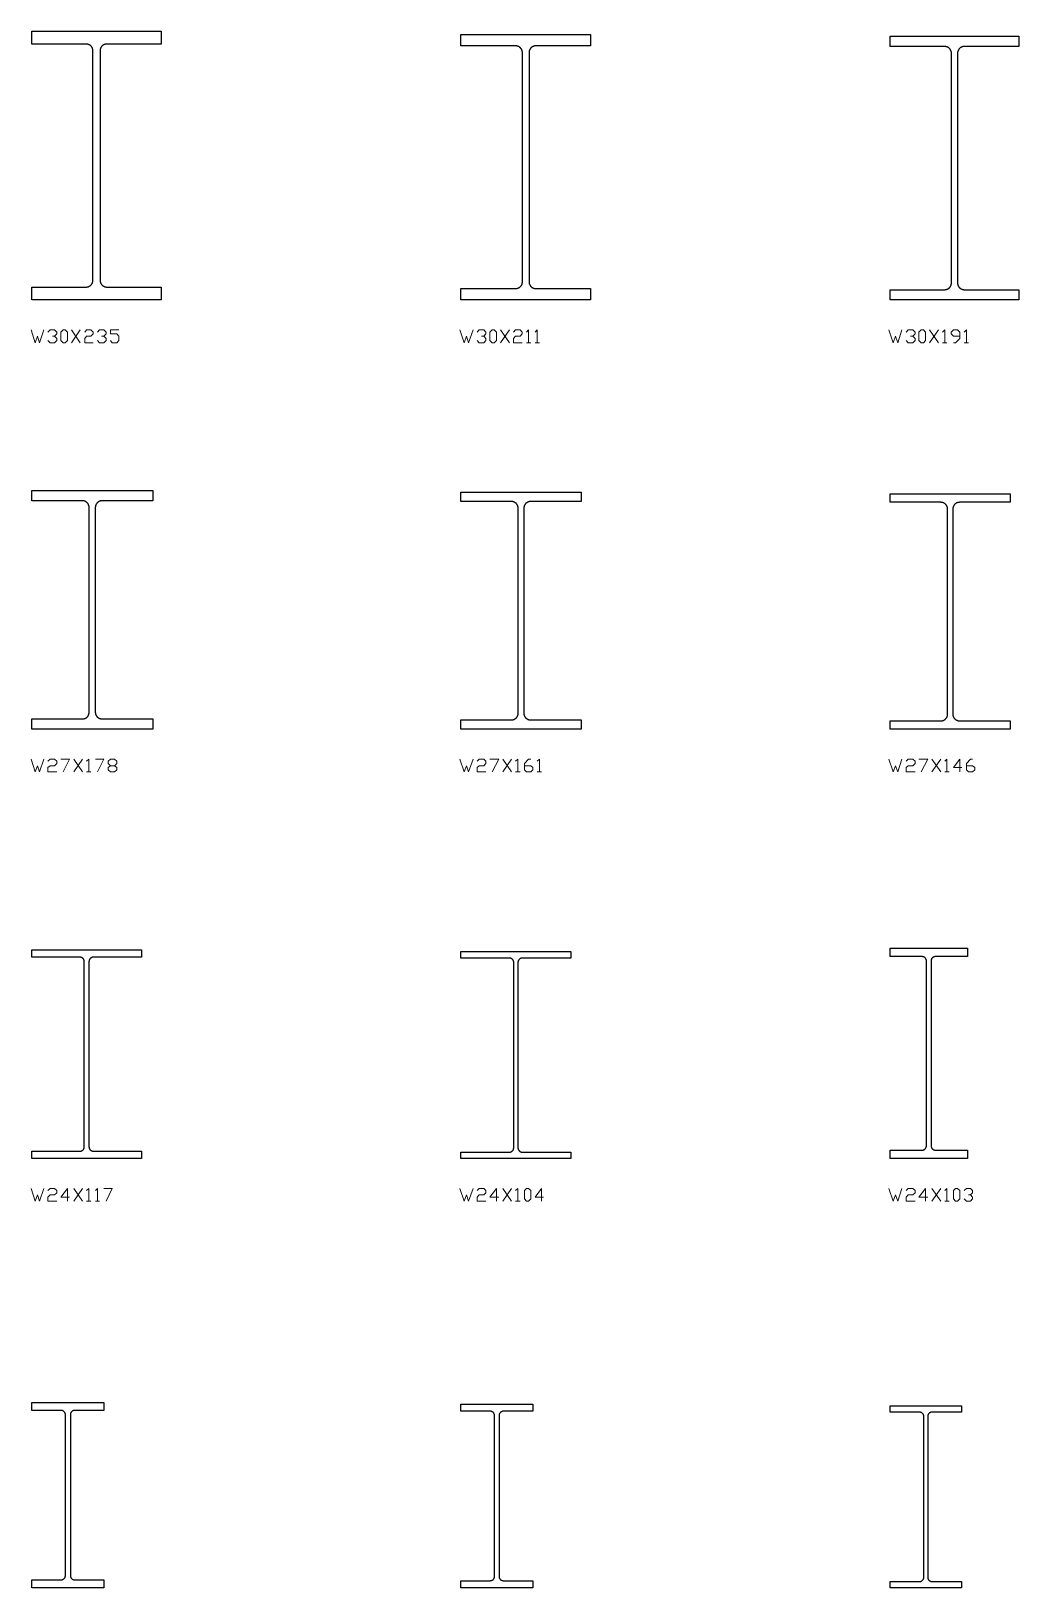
# Model space of a CAD drawing. Header units: inches. Extents: x 0 to 967, y -705 to 45.
# Drawn here: x 849.9 to 965, y -300 to -118.7 of the extents above; entities that cross this region are included whole.
import ezdxf

# ---------------------------------------------------------------- set-up
doc = ezdxf.new("R2010")
doc.units = ezdxf.units.IN
doc.header["$MEASUREMENT"] = 0
doc.layers.add('AISC_STEEL', color=7, linetype='Continuous')

msp = doc.modelspace()

# ---------------------------------------------------------------- linework, layer by layer
at = {"color": 3, "lineweight": 0}
for p, q in [((854.63, -154.99), (855.66, -153.5)), ((854.63, -153.5), (855.66, -154.99)), ((904.62, -154.99), (905.65, -153.5)), ((904.62, -153.5), (905.65, -154.99)), ((954.6, -154.99), (955.64, -153.5)), ((954.6, -153.5), (955.64, -154.99)), ((907.66, -154.99), (908.13, -154.99)), ((908.65, -154.99), (909.16, -154.99)), ((956.1, -154.99), (956.62, -154.99)), ((958.63, -154.99), (959.15, -154.99)), ((854.89, -204.98), (855.92, -203.48)), ((854.89, -203.48), (855.92, -204.98)), ((859.18, -204.26), (859.64, -204.26)), ((904.88, -204.98), (905.91, -203.48)), ((904.88, -203.48), (905.91, -204.98)), ((954.86, -204.98), (955.89, -203.48)), ((954.86, -203.48), (955.89, -204.98)), ((856.39, -204.98), (856.9, -204.98)), ((906.37, -204.98), (906.89, -204.98)), ((908.9, -204.98), (909.37, -204.98)), ((956.36, -204.98), (956.88, -204.98)), ((854.89, -254.97), (855.92, -253.47)), ((854.89, -253.47), (855.92, -254.97)), ((904.88, -254.97), (905.91, -253.47)), ((904.88, -253.47), (905.91, -254.97)), ((954.86, -254.97), (955.89, -253.47)), ((954.86, -253.47), (955.89, -254.97)), ((856.39, -254.97), (856.9, -254.97)), ((857.42, -254.97), (857.88, -254.97)), ((906.37, -254.97), (906.89, -254.97)), ((956.36, -254.97), (956.88, -254.97))]:
    msp.add_line(p, q, dxfattribs=at)
for points in [[(849.93, -153.5), (850.4, -154.99), (850.66, -154.22), (850.91, -154.99), (851.43, -153.5)], [(851.89, -153.75), (852.15, -153.5), (852.67, -153.5), (852.93, -153.75), (852.93, -153.96), (852.67, -154.22)], [(856.18, -153.75), (856.39, -153.5), (856.9, -153.5), (857.16, -153.75), (857.16, -153.96), (856.9, -154.22), (856.39, -154.22), (856.18, -154.48), (856.18, -154.99), (857.16, -154.99)], [(857.68, -153.75), (857.88, -153.5), (858.4, -153.5), (858.66, -153.75), (858.66, -153.96), (858.4, -154.22)], [(859.18, -154.74), (859.38, -154.99), (859.9, -154.99), (860.16, -154.74), (860.16, -154.22), (859.9, -153.96), (859.18, -153.96), (859.18, -153.5), (860.16, -153.5)], [(899.87, -153.5), (900.38, -154.99), (900.64, -154.22), (900.9, -154.99), (901.42, -153.5)], [(901.88, -153.75), (902.14, -153.5), (902.66, -153.5), (902.91, -153.75), (902.91, -153.96), (902.66, -154.22)], [(906.11, -153.75), (906.37, -153.5), (906.89, -153.5), (907.15, -153.75), (907.15, -153.96), (906.89, -154.22), (906.37, -154.22), (906.11, -154.48), (906.11, -154.99), (907.15, -154.99)], [(907.66, -153.75), (907.87, -153.5), (907.87, -154.99)], [(908.65, -153.75), (908.9, -153.5), (908.9, -154.99)], [(949.85, -153.5), (950.37, -154.99), (950.63, -154.22), (950.89, -154.99), (951.35, -153.5)], [(951.87, -153.75), (952.12, -153.5), (952.64, -153.5), (952.9, -153.75), (952.9, -153.96), (952.64, -154.22)], [(956.1, -153.75), (956.36, -153.5), (956.36, -154.99)], [(957.39, -154.99), (957.6, -154.99), (958.11, -154.48), (958.11, -153.75), (957.86, -153.5), (957.39, -153.5), (957.13, -153.75), (957.13, -153.96), (957.39, -154.22), (958.11, -154.22)], [(958.63, -153.75), (958.89, -153.5), (958.89, -154.99)], [(852.41, -154.22), (852.67, -154.22), (852.93, -154.48), (852.93, -154.74), (852.67, -154.99), (852.15, -154.99), (851.89, -154.74)], [(858.14, -154.22), (858.4, -154.22), (858.66, -154.48), (858.66, -154.74), (858.4, -154.99), (857.88, -154.99), (857.68, -154.74)], [(902.4, -154.22), (902.66, -154.22), (902.91, -154.48), (902.91, -154.74), (902.66, -154.99), (902.14, -154.99), (901.88, -154.74)], [(952.38, -154.22), (952.64, -154.22), (952.9, -154.48), (952.9, -154.74), (952.64, -154.99), (952.12, -154.99), (951.87, -154.74)], [(849.93, -203.48), (850.4, -204.98), (850.66, -204.26), (850.91, -204.98), (851.43, -203.48)], [(851.89, -203.74), (852.15, -203.48), (852.67, -203.48), (852.93, -203.74), (852.93, -204), (852.67, -204.26), (852.15, -204.26), (851.89, -204.46), (851.89, -204.98), (852.93, -204.98)], [(853.39, -203.48), (854.42, -203.48), (853.65, -204.98)], [(856.39, -203.74), (856.65, -203.48), (856.65, -204.98)], [(857.42, -203.48), (858.4, -203.48), (857.68, -204.98)], [(899.87, -203.48), (900.38, -204.98), (900.64, -204.26), (900.9, -204.98), (901.42, -203.48)], [(901.88, -203.74), (902.14, -203.48), (902.66, -203.48), (902.91, -203.74), (902.91, -204), (902.66, -204.26), (902.14, -204.26), (901.88, -204.46), (901.88, -204.98), (902.91, -204.98)], [(903.38, -203.48), (904.41, -203.48), (903.64, -204.98)], [(906.37, -203.74), (906.63, -203.48), (906.63, -204.98)], [(907.41, -204.26), (908.13, -204.26), (908.39, -204.46), (908.39, -204.72), (908.13, -204.98), (907.66, -204.98), (907.41, -204.72), (907.41, -204), (907.87, -203.48), (908.13, -203.48)], [(908.9, -203.74), (909.16, -203.48), (909.16, -204.98)], [(949.85, -203.48), (950.37, -204.98), (950.63, -204.26), (950.89, -204.98), (951.35, -203.48)], [(951.87, -203.74), (952.12, -203.48), (952.64, -203.48), (952.9, -203.74), (952.9, -204), (952.64, -204.26), (952.12, -204.26), (951.87, -204.46), (951.87, -204.98), (952.9, -204.98)], [(953.36, -203.48), (954.4, -203.48), (953.62, -204.98)], [(956.36, -203.74), (956.62, -203.48), (956.62, -204.98)], [(958.37, -204.46), (957.39, -204.46), (958.11, -203.48), (958.11, -204.98)], [(958.89, -204.26), (959.61, -204.26), (959.87, -204.46), (959.87, -204.72), (959.61, -204.98), (959.15, -204.98), (958.89, -204.72), (958.89, -204), (959.35, -203.48), (959.61, -203.48)], [(849.93, -253.47), (850.4, -254.97), (850.66, -254.24), (850.91, -254.97), (851.43, -253.47)], [(851.89, -253.73), (852.15, -253.47), (852.67, -253.47), (852.93, -253.73), (852.93, -253.98), (852.67, -254.24), (852.15, -254.24), (851.89, -254.5), (851.89, -254.97), (852.93, -254.97)], [(854.42, -254.5), (853.39, -254.5), (854.17, -253.47), (854.17, -254.97)], [(856.39, -253.73), (856.65, -253.47), (856.65, -254.97)], [(857.42, -253.73), (857.68, -253.47), (857.68, -254.97)], [(858.4, -253.47), (859.38, -253.47), (858.66, -254.97)], [(899.87, -253.47), (900.38, -254.97), (900.64, -254.24), (900.9, -254.97), (901.42, -253.47)], [(901.88, -253.73), (902.14, -253.47), (902.66, -253.47), (902.91, -253.73), (902.91, -253.98), (902.66, -254.24), (902.14, -254.24), (901.88, -254.5), (901.88, -254.97), (902.91, -254.97)], [(904.41, -254.5), (903.38, -254.5), (904.15, -253.47), (904.15, -254.97)], [(906.37, -253.73), (906.63, -253.47), (906.63, -254.97)], [(909.63, -254.5), (908.65, -254.5), (909.37, -253.47), (909.37, -254.97)], [(949.85, -253.47), (950.37, -254.97), (950.63, -254.24), (950.89, -254.97), (951.35, -253.47)], [(951.87, -253.73), (952.12, -253.47), (952.64, -253.47), (952.9, -253.73), (952.9, -253.98), (952.64, -254.24), (952.12, -254.24), (951.87, -254.5), (951.87, -254.97), (952.9, -254.97)], [(954.4, -254.5), (953.36, -254.5), (954.14, -253.47), (954.14, -254.97)], [(956.36, -253.73), (956.62, -253.47), (956.62, -254.97)], [(958.63, -253.73), (958.89, -253.47), (959.35, -253.47), (959.61, -253.73), (959.61, -253.98), (959.35, -254.24)], [(959.15, -254.24), (959.35, -254.24), (959.61, -254.5), (959.61, -254.71), (959.35, -254.97), (958.89, -254.97), (958.63, -254.71)]]:
    msp.add_lwpolyline(points, dxfattribs=at)
for points in [[(853.65, -154.99), (853.65, -154.99), (853.91, -154.99), (854.17, -154.74), (854.17, -153.75), (853.91, -153.5), (853.65, -153.5), (853.39, -153.75), (853.39, -154.74)], [(903.64, -154.99), (903.64, -154.99), (903.89, -154.99), (904.15, -154.74), (904.15, -153.75), (903.89, -153.5), (903.64, -153.5), (903.38, -153.75), (903.38, -154.74)], [(953.62, -154.99), (953.62, -154.99), (953.88, -154.99), (954.14, -154.74), (954.14, -153.75), (953.88, -153.5), (953.62, -153.5), (953.36, -153.75), (953.36, -154.74)], [(859.64, -204.26), (859.9, -204.46), (859.9, -204.72), (859.64, -204.98), (859.18, -204.98), (858.92, -204.72), (858.92, -204.46), (859.18, -204.26), (858.92, -204), (858.92, -203.74), (859.18, -203.48), (859.64, -203.48), (859.9, -203.74), (859.9, -204)], [(907.66, -254.97), (907.66, -254.97), (907.87, -254.97), (908.13, -254.71), (908.13, -253.73), (907.87, -253.47), (907.66, -253.47), (907.41, -253.73), (907.41, -254.71)], [(957.6, -254.97), (957.6, -254.97), (957.86, -254.97), (958.11, -254.71), (958.11, -253.73), (957.86, -253.47), (957.6, -253.47), (957.39, -253.73), (957.39, -254.71)]]:
    msp.add_lwpolyline(points, close=True, dxfattribs=at)
at = {"layer": 'AISC_STEEL'}
for points in [[(865.1, -118.7), (865.1, -120.2), (858.75, -120.2), (858.73, -120.2), (858.7, -120.2), (858.67, -120.2), (858.64, -120.21), (858.61, -120.21), (858.58, -120.22), (858.55, -120.23), (858.52, -120.24), (858.49, -120.24), (858.47, -120.25), (858.44, -120.27), (858.41, -120.28), (858.39, -120.29), (858.36, -120.31), (858.33, -120.32), (858.31, -120.34), (858.29, -120.35), (858.26, -120.37), (858.24, -120.39), (858.22, -120.41), (858.2, -120.43), (858.18, -120.45), (858.16, -120.47), (858.14, -120.5), (858.12, -120.52), (858.1, -120.54), (858.09, -120.57), (858.07, -120.59), (858.06, -120.62), (858.04, -120.65), (858.03, -120.67), (858.02, -120.7), (858.01, -120.73), (858, -120.76), (857.99, -120.79), (857.98, -120.81), (857.98, -120.84), (857.97, -120.87), (857.97, -120.9), (857.97, -120.93), (857.97, -120.96), (857.97, -120.99), (857.97, -147.71), (857.97, -147.74), (857.97, -147.77), (857.97, -147.8), (857.97, -147.83), (857.98, -147.86), (857.98, -147.89), (857.99, -147.91), (858, -147.94), (858.01, -147.97), (858.02, -148), (858.03, -148.03), (858.04, -148.05), (858.06, -148.08), (858.07, -148.1), (858.09, -148.13), (858.1, -148.16), (858.12, -148.18), (858.14, -148.2), (858.16, -148.23), (858.18, -148.25), (858.2, -148.27), (858.22, -148.29), (858.24, -148.31), (858.26, -148.33), (858.29, -148.35), (858.31, -148.36), (858.33, -148.38), (858.36, -148.39), (858.39, -148.41), (858.41, -148.42), (858.44, -148.43), (858.47, -148.45), (858.49, -148.46), (858.52, -148.46), (858.55, -148.47), (858.58, -148.48), (858.61, -148.49), (858.64, -148.49), (858.67, -148.5), (858.7, -148.5), (858.73, -148.5), (858.75, -148.5), (865.1, -148.5), (865.1, -150), (857.55, -150), (850, -150), (850, -148.5), (856.35, -148.5), (856.37, -148.5), (856.4, -148.5), (856.43, -148.5), (856.46, -148.49), (856.49, -148.49), (856.52, -148.48), (856.55, -148.47), (856.58, -148.46), (856.61, -148.46), (856.63, -148.45), (856.66, -148.43), (856.69, -148.42), (856.71, -148.41), (856.74, -148.39), (856.77, -148.38), (856.79, -148.36), (856.81, -148.35), (856.84, -148.33), (856.86, -148.31), (856.88, -148.29), (856.9, -148.27), (856.92, -148.25), (856.94, -148.23), (856.96, -148.2), (856.98, -148.18), (857, -148.16), (857.01, -148.13), (857.03, -148.1), (857.04, -148.08), (857.06, -148.05), (857.07, -148.03), (857.08, -148), (857.09, -147.97), (857.1, -147.94), (857.11, -147.91), (857.12, -147.89), (857.12, -147.86), (857.13, -147.83), (857.13, -147.8), (857.13, -147.77), (857.13, -147.74), (857.13, -147.71), (857.13, -120.99), (857.13, -120.96), (857.13, -120.93), (857.13, -120.9), (857.13, -120.87), (857.12, -120.84), (857.12, -120.81), (857.11, -120.79), (857.1, -120.76), (857.09, -120.73), (857.08, -120.7), (857.07, -120.67), (857.06, -120.65), (857.04, -120.62), (857.03, -120.59), (857.01, -120.57), (857, -120.54), (856.98, -120.52), (856.96, -120.5), (856.94, -120.47), (856.92, -120.45), (856.9, -120.43), (856.88, -120.41), (856.86, -120.39), (856.84, -120.37), (856.81, -120.35), (856.79, -120.34), (856.77, -120.32), (856.74, -120.31), (856.71, -120.29), (856.69, -120.28), (856.66, -120.27), (856.63, -120.25), (856.61, -120.24), (856.58, -120.24), (856.55, -120.23), (856.52, -120.22), (856.49, -120.21), (856.46, -120.21), (856.43, -120.2), (856.4, -120.2), (856.37, -120.2), (856.35, -120.2), (850, -120.2), (850, -118.7), (857.55, -118.7)], [(915.1, -119.1), (915.1, -120.42), (908.72, -120.42), (908.69, -120.42), (908.66, -120.42), (908.63, -120.43), (908.6, -120.43), (908.57, -120.43), (908.54, -120.44), (908.51, -120.45), (908.48, -120.46), (908.45, -120.47), (908.43, -120.48), (908.4, -120.49), (908.37, -120.5), (908.34, -120.51), (908.32, -120.53), (908.29, -120.55), (908.27, -120.56), (908.24, -120.58), (908.22, -120.6), (908.2, -120.62), (908.18, -120.64), (908.16, -120.66), (908.14, -120.68), (908.12, -120.7), (908.1, -120.73), (908.08, -120.75), (908.06, -120.78), (908.05, -120.8), (908.03, -120.83), (908.02, -120.85), (908.01, -120.88), (907.99, -120.91), (907.98, -120.94), (907.97, -120.96), (907.97, -120.99), (907.96, -121.02), (907.95, -121.05), (907.95, -121.08), (907.94, -121.11), (907.94, -121.14), (907.94, -121.17), (907.94, -121.2), (907.94, -147.9), (907.94, -147.93), (907.94, -147.96), (907.94, -147.99), (907.95, -148.02), (907.95, -148.05), (907.96, -148.08), (907.97, -148.11), (907.97, -148.14), (907.98, -148.16), (907.99, -148.19), (908.01, -148.22), (908.02, -148.25), (908.03, -148.27), (908.05, -148.3), (908.06, -148.32), (908.08, -148.35), (908.1, -148.37), (908.12, -148.4), (908.14, -148.42), (908.16, -148.44), (908.18, -148.46), (908.2, -148.48), (908.22, -148.5), (908.24, -148.52), (908.27, -148.54), (908.29, -148.55), (908.32, -148.57), (908.34, -148.59), (908.37, -148.6), (908.4, -148.61), (908.43, -148.62), (908.45, -148.63), (908.48, -148.64), (908.51, -148.65), (908.54, -148.66), (908.57, -148.67), (908.6, -148.67), (908.63, -148.67), (908.66, -148.68), (908.69, -148.68), (908.72, -148.68), (915.1, -148.68), (915.1, -150), (907.55, -150), (900, -150), (900, -148.68), (906.38, -148.68), (906.41, -148.68), (906.44, -148.68), (906.47, -148.67), (906.5, -148.67), (906.53, -148.67), (906.56, -148.66), (906.59, -148.65), (906.62, -148.64), (906.65, -148.63), (906.67, -148.62), (906.7, -148.61), (906.73, -148.6), (906.76, -148.59), (906.78, -148.57), (906.81, -148.55), (906.83, -148.54), (906.86, -148.52), (906.88, -148.5), (906.9, -148.48), (906.92, -148.46), (906.94, -148.44), (906.96, -148.42), (906.98, -148.4), (907, -148.37), (907.02, -148.35), (907.04, -148.32), (907.05, -148.3), (907.07, -148.27), (907.08, -148.25), (907.09, -148.22), (907.11, -148.19), (907.12, -148.16), (907.13, -148.14), (907.13, -148.11), (907.14, -148.08), (907.15, -148.05), (907.15, -148.02), (907.16, -147.99), (907.16, -147.96), (907.16, -147.93), (907.16, -147.9), (907.16, -121.2), (907.16, -121.17), (907.16, -121.14), (907.16, -121.11), (907.15, -121.08), (907.15, -121.05), (907.14, -121.02), (907.13, -120.99), (907.13, -120.96), (907.12, -120.94), (907.11, -120.91), (907.09, -120.88), (907.08, -120.85), (907.07, -120.83), (907.05, -120.8), (907.04, -120.78), (907.02, -120.75), (907, -120.73), (906.98, -120.7), (906.96, -120.68), (906.94, -120.66), (906.92, -120.64), (906.9, -120.62), (906.88, -120.6), (906.86, -120.58), (906.83, -120.56), (906.81, -120.55), (906.78, -120.53), (906.76, -120.51), (906.73, -120.5), (906.7, -120.49), (906.67, -120.48), (906.65, -120.47), (906.62, -120.46), (906.59, -120.45), (906.56, -120.44), (906.53, -120.43), (906.5, -120.43), (906.47, -120.43), (906.44, -120.42), (906.41, -120.42), (906.38, -120.42), (900, -120.42), (900, -119.1), (907.55, -119.1)], [(965, -119.3), (965, -120.49), (958.63, -120.49), (958.61, -120.49), (958.58, -120.49), (958.55, -120.5), (958.52, -120.5), (958.49, -120.5), (958.46, -120.51), (958.43, -120.52), (958.4, -120.53), (958.37, -120.54), (958.34, -120.55), (958.32, -120.56), (958.29, -120.57), (958.26, -120.58), (958.24, -120.6), (958.21, -120.62), (958.19, -120.63), (958.16, -120.65), (958.14, -120.67), (958.12, -120.69), (958.09, -120.71), (958.07, -120.73), (958.05, -120.75), (958.03, -120.77), (958.01, -120.8), (958, -120.82), (957.98, -120.85), (957.96, -120.87), (957.95, -120.9), (957.94, -120.92), (957.92, -120.95), (957.91, -120.98), (957.9, -121.01), (957.89, -121.03), (957.88, -121.06), (957.88, -121.09), (957.87, -121.12), (957.86, -121.15), (957.86, -121.18), (957.86, -121.21), (957.86, -121.24), (957.86, -121.27), (957.86, -148.03), (957.86, -148.06), (957.86, -148.09), (957.86, -148.12), (957.86, -148.15), (957.87, -148.18), (957.88, -148.21), (957.88, -148.24), (957.89, -148.27), (957.9, -148.29), (957.91, -148.32), (957.92, -148.35), (957.94, -148.38), (957.95, -148.4), (957.96, -148.43), (957.98, -148.45), (958, -148.48), (958.01, -148.5), (958.03, -148.53), (958.05, -148.55), (958.07, -148.57), (958.09, -148.59), (958.12, -148.61), (958.14, -148.63), (958.16, -148.65), (958.19, -148.67), (958.21, -148.68), (958.24, -148.7), (958.26, -148.72), (958.29, -148.73), (958.32, -148.74), (958.34, -148.75), (958.37, -148.76), (958.4, -148.77), (958.43, -148.78), (958.46, -148.79), (958.49, -148.8), (958.52, -148.8), (958.55, -148.8), (958.58, -148.81), (958.61, -148.81), (958.63, -148.81), (965, -148.81), (965, -150), (957.5, -150), (950, -150), (950, -148.81), (956.37, -148.81), (956.39, -148.81), (956.42, -148.81), (956.45, -148.8), (956.48, -148.8), (956.51, -148.8), (956.54, -148.79), (956.57, -148.78), (956.6, -148.77), (956.63, -148.76), (956.66, -148.75), (956.68, -148.74), (956.71, -148.73), (956.74, -148.72), (956.76, -148.7), (956.79, -148.68), (956.81, -148.67), (956.84, -148.65), (956.86, -148.63), (956.88, -148.61), (956.91, -148.59), (956.93, -148.57), (956.95, -148.55), (956.97, -148.53), (956.99, -148.5), (957, -148.48), (957.02, -148.45), (957.04, -148.43), (957.05, -148.4), (957.06, -148.38), (957.08, -148.35), (957.09, -148.32), (957.1, -148.29), (957.11, -148.27), (957.12, -148.24), (957.12, -148.21), (957.13, -148.18), (957.14, -148.15), (957.14, -148.12), (957.14, -148.09), (957.14, -148.06), (957.14, -148.03), (957.14, -121.27), (957.14, -121.24), (957.14, -121.21), (957.14, -121.18), (957.14, -121.15), (957.13, -121.12), (957.12, -121.09), (957.12, -121.06), (957.11, -121.03), (957.1, -121.01), (957.09, -120.98), (957.08, -120.95), (957.06, -120.92), (957.05, -120.9), (957.04, -120.87), (957.02, -120.85), (957, -120.82), (956.99, -120.8), (956.97, -120.77), (956.95, -120.75), (956.93, -120.73), (956.91, -120.71), (956.88, -120.69), (956.86, -120.67), (956.84, -120.65), (956.81, -120.63), (956.79, -120.62), (956.76, -120.6), (956.74, -120.58), (956.71, -120.57), (956.68, -120.56), (956.66, -120.55), (956.63, -120.54), (956.6, -120.53), (956.57, -120.52), (956.54, -120.51), (956.51, -120.5), (956.48, -120.5), (956.45, -120.5), (956.42, -120.49), (956.39, -120.49), (956.37, -120.49), (950, -120.49), (950, -119.3), (957.5, -119.3)], [(864.1, -172.2), (864.1, -173.39), (858.2, -173.39), (858.17, -173.39), (858.14, -173.39), (858.11, -173.39), (858.08, -173.4), (858.06, -173.4), (858.03, -173.41), (858, -173.42), (857.97, -173.43), (857.94, -173.43), (857.91, -173.44), (857.89, -173.46), (857.86, -173.47), (857.83, -173.48), (857.81, -173.5), (857.78, -173.51), (857.76, -173.53), (857.73, -173.54), (857.71, -173.56), (857.69, -173.58), (857.67, -173.6), (857.64, -173.62), (857.62, -173.64), (857.6, -173.66), (857.58, -173.69), (857.57, -173.71), (857.55, -173.73), (857.53, -173.76), (857.52, -173.78), (857.5, -173.81), (857.49, -173.84), (857.48, -173.86), (857.47, -173.89), (857.46, -173.92), (857.45, -173.95), (857.44, -173.98), (857.43, -174), (857.43, -174.03), (857.42, -174.06), (857.42, -174.09), (857.41, -174.12), (857.41, -174.15), (857.41, -174.18), (857.41, -198.02), (857.41, -198.05), (857.41, -198.08), (857.42, -198.11), (857.42, -198.14), (857.43, -198.17), (857.43, -198.2), (857.44, -198.22), (857.45, -198.25), (857.46, -198.28), (857.47, -198.31), (857.48, -198.34), (857.49, -198.36), (857.5, -198.39), (857.52, -198.41), (857.53, -198.44), (857.55, -198.47), (857.57, -198.49), (857.58, -198.51), (857.6, -198.54), (857.62, -198.56), (857.64, -198.58), (857.67, -198.6), (857.69, -198.62), (857.71, -198.64), (857.73, -198.66), (857.76, -198.67), (857.78, -198.69), (857.81, -198.7), (857.83, -198.72), (857.86, -198.73), (857.89, -198.74), (857.91, -198.76), (857.94, -198.77), (857.97, -198.77), (858, -198.78), (858.03, -198.79), (858.06, -198.8), (858.08, -198.8), (858.11, -198.81), (858.14, -198.81), (858.17, -198.81), (858.2, -198.81), (864.1, -198.81), (864.1, -200), (857.05, -200), (850, -200), (850, -198.81), (855.9, -198.81), (855.93, -198.81), (855.96, -198.81), (855.99, -198.81), (856.02, -198.8), (856.04, -198.8), (856.07, -198.79), (856.1, -198.78), (856.13, -198.77), (856.16, -198.77), (856.19, -198.76), (856.21, -198.74), (856.24, -198.73), (856.27, -198.72), (856.29, -198.7), (856.32, -198.69), (856.34, -198.67), (856.37, -198.66), (856.39, -198.64), (856.41, -198.62), (856.43, -198.6), (856.46, -198.58), (856.48, -198.56), (856.5, -198.54), (856.52, -198.51), (856.53, -198.49), (856.55, -198.47), (856.57, -198.44), (856.58, -198.41), (856.6, -198.39), (856.61, -198.36), (856.62, -198.34), (856.63, -198.31), (856.64, -198.28), (856.65, -198.25), (856.66, -198.22), (856.67, -198.2), (856.67, -198.17), (856.68, -198.14), (856.68, -198.11), (856.69, -198.08), (856.69, -198.05), (856.69, -198.02), (856.69, -174.18), (856.69, -174.15), (856.69, -174.12), (856.68, -174.09), (856.68, -174.06), (856.67, -174.03), (856.67, -174), (856.66, -173.98), (856.65, -173.95), (856.64, -173.92), (856.63, -173.89), (856.62, -173.86), (856.61, -173.84), (856.6, -173.81), (856.58, -173.78), (856.57, -173.76), (856.55, -173.73), (856.53, -173.71), (856.52, -173.69), (856.5, -173.66), (856.48, -173.64), (856.46, -173.62), (856.43, -173.6), (856.41, -173.58), (856.39, -173.56), (856.37, -173.54), (856.34, -173.53), (856.32, -173.51), (856.29, -173.5), (856.27, -173.48), (856.24, -173.47), (856.21, -173.46), (856.19, -173.44), (856.16, -173.43), (856.13, -173.43), (856.1, -173.42), (856.07, -173.41), (856.04, -173.4), (856.02, -173.4), (855.99, -173.39), (855.96, -173.39), (855.93, -173.39), (855.9, -173.39), (850, -173.39), (850, -172.2), (857.05, -172.2)], [(914, -172.4), (914, -173.48), (908.12, -173.48), (908.09, -173.48), (908.06, -173.48), (908.03, -173.48), (908, -173.49), (907.97, -173.49), (907.94, -173.5), (907.92, -173.51), (907.89, -173.52), (907.86, -173.52), (907.83, -173.53), (907.8, -173.55), (907.78, -173.56), (907.75, -173.57), (907.73, -173.59), (907.7, -173.6), (907.67, -173.62), (907.65, -173.63), (907.63, -173.65), (907.6, -173.67), (907.58, -173.69), (907.56, -173.71), (907.54, -173.73), (907.52, -173.75), (907.5, -173.78), (907.48, -173.8), (907.47, -173.82), (907.45, -173.85), (907.44, -173.88), (907.42, -173.9), (907.41, -173.93), (907.4, -173.95), (907.38, -173.98), (907.37, -174.01), (907.37, -174.04), (907.36, -174.07), (907.35, -174.09), (907.34, -174.12), (907.34, -174.15), (907.33, -174.18), (907.33, -174.21), (907.33, -174.24), (907.33, -174.27), (907.33, -198.13), (907.33, -198.16), (907.33, -198.19), (907.33, -198.22), (907.34, -198.25), (907.34, -198.28), (907.35, -198.31), (907.36, -198.33), (907.37, -198.36), (907.37, -198.39), (907.38, -198.42), (907.4, -198.45), (907.41, -198.47), (907.42, -198.5), (907.44, -198.53), (907.45, -198.55), (907.47, -198.58), (907.48, -198.6), (907.5, -198.62), (907.52, -198.65), (907.54, -198.67), (907.56, -198.69), (907.58, -198.71), (907.6, -198.73), (907.63, -198.75), (907.65, -198.77), (907.67, -198.78), (907.7, -198.8), (907.73, -198.81), (907.75, -198.83), (907.78, -198.84), (907.8, -198.85), (907.83, -198.87), (907.86, -198.88), (907.89, -198.88), (907.92, -198.89), (907.94, -198.9), (907.97, -198.91), (908, -198.91), (908.03, -198.92), (908.06, -198.92), (908.09, -198.92), (908.12, -198.92), (914, -198.92), (914, -200), (907, -200), (900, -200), (900, -198.92), (905.88, -198.92), (905.91, -198.92), (905.94, -198.92), (905.97, -198.92), (906, -198.91), (906.03, -198.91), (906.06, -198.9), (906.08, -198.89), (906.11, -198.88), (906.14, -198.88), (906.17, -198.87), (906.2, -198.85), (906.22, -198.84), (906.25, -198.83), (906.27, -198.81), (906.3, -198.8), (906.33, -198.78), (906.35, -198.77), (906.37, -198.75), (906.4, -198.73), (906.42, -198.71), (906.44, -198.69), (906.46, -198.67), (906.48, -198.65), (906.5, -198.62), (906.52, -198.6), (906.53, -198.58), (906.55, -198.55), (906.56, -198.53), (906.58, -198.5), (906.59, -198.47), (906.6, -198.45), (906.62, -198.42), (906.63, -198.39), (906.63, -198.36), (906.64, -198.33), (906.65, -198.31), (906.66, -198.28), (906.66, -198.25), (906.67, -198.22), (906.67, -198.19), (906.67, -198.16), (906.67, -198.13), (906.67, -174.27), (906.67, -174.24), (906.67, -174.21), (906.67, -174.18), (906.66, -174.15), (906.66, -174.12), (906.65, -174.09), (906.64, -174.07), (906.63, -174.04), (906.63, -174.01), (906.62, -173.98), (906.6, -173.95), (906.59, -173.93), (906.58, -173.9), (906.56, -173.88), (906.55, -173.85), (906.53, -173.82), (906.52, -173.8), (906.5, -173.78), (906.48, -173.75), (906.46, -173.73), (906.44, -173.71), (906.42, -173.69), (906.4, -173.67), (906.37, -173.65), (906.35, -173.63), (906.33, -173.62), (906.3, -173.6), (906.27, -173.59), (906.25, -173.57), (906.22, -173.56), (906.2, -173.55), (906.17, -173.53), (906.14, -173.52), (906.11, -173.52), (906.08, -173.51), (906.06, -173.5), (906.03, -173.49), (906, -173.49), (905.97, -173.48), (905.94, -173.48), (905.91, -173.48), (905.88, -173.48), (900, -173.48), (900, -172.4), (907, -172.4)], [(964, -172.6), (964, -173.57), (958.09, -173.57), (958.06, -173.58), (958.03, -173.58), (958, -173.58), (957.97, -173.58), (957.94, -173.59), (957.91, -173.59), (957.88, -173.6), (957.86, -173.61), (957.83, -173.62), (957.8, -173.63), (957.77, -173.64), (957.75, -173.65), (957.72, -173.67), (957.7, -173.68), (957.67, -173.7), (957.65, -173.71), (957.62, -173.73), (957.6, -173.75), (957.58, -173.76), (957.55, -173.78), (957.53, -173.8), (957.51, -173.83), (957.49, -173.85), (957.47, -173.87), (957.46, -173.89), (957.44, -173.92), (957.42, -173.94), (957.41, -173.97), (957.39, -173.99), (957.38, -174.02), (957.37, -174.05), (957.36, -174.07), (957.35, -174.1), (957.34, -174.13), (957.33, -174.16), (957.32, -174.19), (957.32, -174.21), (957.31, -174.24), (957.31, -174.27), (957.3, -174.3), (957.3, -174.33), (957.3, -174.36), (957.3, -198.24), (957.3, -198.27), (957.3, -198.3), (957.31, -198.33), (957.31, -198.36), (957.32, -198.39), (957.32, -198.41), (957.33, -198.44), (957.34, -198.47), (957.35, -198.5), (957.36, -198.53), (957.37, -198.55), (957.38, -198.58), (957.39, -198.61), (957.41, -198.63), (957.42, -198.66), (957.44, -198.68), (957.46, -198.71), (957.47, -198.73), (957.49, -198.75), (957.51, -198.77), (957.53, -198.8), (957.55, -198.82), (957.58, -198.84), (957.6, -198.85), (957.62, -198.87), (957.65, -198.89), (957.67, -198.9), (957.7, -198.92), (957.72, -198.93), (957.75, -198.95), (957.77, -198.96), (957.8, -198.97), (957.83, -198.98), (957.86, -198.99), (957.88, -199), (957.91, -199.01), (957.94, -199.01), (957.97, -199.02), (958, -199.02), (958.03, -199.02), (958.06, -199.02), (958.09, -199.03), (964, -199.03), (964, -200), (957, -200), (950, -200), (950, -199.03), (955.91, -199.03), (955.94, -199.02), (955.97, -199.02), (956, -199.02), (956.03, -199.02), (956.06, -199.01), (956.09, -199.01), (956.12, -199), (956.14, -198.99), (956.17, -198.98), (956.2, -198.97), (956.23, -198.96), (956.25, -198.95), (956.28, -198.93), (956.3, -198.92), (956.33, -198.9), (956.35, -198.89), (956.38, -198.87), (956.4, -198.85), (956.42, -198.84), (956.45, -198.82), (956.47, -198.8), (956.49, -198.77), (956.51, -198.75), (956.53, -198.73), (956.54, -198.71), (956.56, -198.68), (956.58, -198.66), (956.59, -198.63), (956.61, -198.61), (956.62, -198.58), (956.63, -198.55), (956.64, -198.53), (956.65, -198.5), (956.66, -198.47), (956.67, -198.44), (956.68, -198.41), (956.68, -198.39), (956.69, -198.36), (956.69, -198.33), (956.7, -198.3), (956.7, -198.27), (956.7, -198.24), (956.7, -174.36), (956.7, -174.33), (956.7, -174.3), (956.69, -174.27), (956.69, -174.24), (956.68, -174.21), (956.68, -174.19), (956.67, -174.16), (956.66, -174.13), (956.65, -174.1), (956.64, -174.07), (956.63, -174.05), (956.62, -174.02), (956.61, -173.99), (956.59, -173.97), (956.58, -173.94), (956.56, -173.92), (956.54, -173.89), (956.53, -173.87), (956.51, -173.85), (956.49, -173.83), (956.47, -173.8), (956.45, -173.78), (956.42, -173.76), (956.4, -173.75), (956.38, -173.73), (956.35, -173.71), (956.33, -173.7), (956.3, -173.68), (956.28, -173.67), (956.25, -173.65), (956.23, -173.64), (956.2, -173.63), (956.17, -173.62), (956.14, -173.61), (956.12, -173.6), (956.09, -173.59), (956.06, -173.59), (956.03, -173.58), (956, -173.58), (955.97, -173.58), (955.94, -173.58), (955.91, -173.57), (950, -173.57), (950, -172.6), (957, -172.6)], [(862.8, -225.7), (862.8, -226.55), (857.17, -226.55), (857.15, -226.55), (857.12, -226.55), (857.09, -226.56), (857.06, -226.56), (857.03, -226.57), (857, -226.58), (856.98, -226.59), (856.95, -226.6), (856.92, -226.62), (856.9, -226.63), (856.88, -226.65), (856.85, -226.67), (856.83, -226.69), (856.81, -226.71), (856.79, -226.73), (856.77, -226.75), (856.76, -226.78), (856.74, -226.8), (856.73, -226.83), (856.72, -226.85), (856.71, -226.88), (856.7, -226.91), (856.69, -226.93), (856.68, -226.96), (856.68, -226.99), (856.68, -227.02), (856.67, -227.05), (856.67, -248.65), (856.68, -248.68), (856.68, -248.71), (856.68, -248.74), (856.69, -248.77), (856.7, -248.79), (856.71, -248.82), (856.72, -248.85), (856.73, -248.87), (856.74, -248.9), (856.76, -248.92), (856.77, -248.95), (856.79, -248.97), (856.81, -248.99), (856.83, -249.01), (856.85, -249.03), (856.88, -249.05), (856.9, -249.07), (856.92, -249.08), (856.95, -249.1), (856.98, -249.11), (857, -249.12), (857.03, -249.13), (857.06, -249.14), (857.09, -249.14), (857.12, -249.15), (857.15, -249.15), (857.17, -249.15), (862.8, -249.15), (862.8, -250), (856.4, -250), (850, -250), (850, -249.15), (855.62, -249.15), (855.65, -249.15), (855.68, -249.15), (855.71, -249.14), (855.74, -249.14), (855.77, -249.13), (855.8, -249.12), (855.82, -249.11), (855.85, -249.1), (855.88, -249.08), (855.9, -249.07), (855.92, -249.05), (855.95, -249.03), (855.97, -249.01), (855.99, -248.99), (856.01, -248.97), (856.03, -248.95), (856.04, -248.92), (856.06, -248.9), (856.07, -248.87), (856.08, -248.85), (856.09, -248.82), (856.1, -248.79), (856.11, -248.77), (856.12, -248.74), (856.12, -248.71), (856.12, -248.68), (856.12, -248.65), (856.12, -227.05), (856.12, -227.02), (856.12, -226.99), (856.12, -226.96), (856.11, -226.93), (856.1, -226.91), (856.09, -226.88), (856.08, -226.85), (856.07, -226.83), (856.06, -226.8), (856.04, -226.78), (856.03, -226.75), (856.01, -226.73), (855.99, -226.71), (855.97, -226.69), (855.95, -226.67), (855.92, -226.65), (855.9, -226.63), (855.88, -226.62), (855.85, -226.6), (855.82, -226.59), (855.8, -226.58), (855.77, -226.57), (855.74, -226.56), (855.71, -226.56), (855.68, -226.55), (855.65, -226.55), (855.62, -226.55), (850, -226.55), (850, -225.7), (856.4, -225.7)], [(912.8, -225.9), (912.8, -226.65), (907.15, -226.65), (907.12, -226.65), (907.09, -226.65), (907.06, -226.66), (907.03, -226.66), (907.01, -226.67), (906.98, -226.68), (906.95, -226.69), (906.93, -226.7), (906.9, -226.72), (906.88, -226.73), (906.85, -226.75), (906.83, -226.77), (906.81, -226.79), (906.79, -226.81), (906.77, -226.83), (906.75, -226.85), (906.73, -226.88), (906.72, -226.9), (906.7, -226.93), (906.69, -226.95), (906.68, -226.98), (906.67, -227.01), (906.66, -227.03), (906.66, -227.06), (906.65, -227.09), (906.65, -227.12), (906.65, -227.15), (906.65, -248.75), (906.65, -248.78), (906.65, -248.81), (906.66, -248.84), (906.66, -248.87), (906.67, -248.89), (906.68, -248.92), (906.69, -248.95), (906.7, -248.97), (906.72, -249), (906.73, -249.02), (906.75, -249.05), (906.77, -249.07), (906.79, -249.09), (906.81, -249.11), (906.83, -249.13), (906.85, -249.15), (906.88, -249.17), (906.9, -249.18), (906.93, -249.2), (906.95, -249.21), (906.98, -249.22), (907.01, -249.23), (907.03, -249.24), (907.06, -249.24), (907.09, -249.25), (907.12, -249.25), (907.15, -249.25), (912.8, -249.25), (912.8, -250), (906.4, -250), (900, -250), (900, -249.25), (905.65, -249.25), (905.68, -249.25), (905.71, -249.25), (905.74, -249.24), (905.77, -249.24), (905.79, -249.23), (905.82, -249.22), (905.85, -249.21), (905.87, -249.2), (905.9, -249.18), (905.92, -249.17), (905.95, -249.15), (905.97, -249.13), (905.99, -249.11), (906.01, -249.09), (906.03, -249.07), (906.05, -249.05), (906.07, -249.02), (906.08, -249), (906.1, -248.97), (906.11, -248.95), (906.12, -248.92), (906.13, -248.89), (906.14, -248.87), (906.14, -248.84), (906.15, -248.81), (906.15, -248.78), (906.15, -248.75), (906.15, -227.15), (906.15, -227.12), (906.15, -227.09), (906.14, -227.06), (906.14, -227.03), (906.13, -227.01), (906.12, -226.98), (906.11, -226.95), (906.1, -226.93), (906.08, -226.9), (906.07, -226.88), (906.05, -226.85), (906.03, -226.83), (906.01, -226.81), (905.99, -226.79), (905.97, -226.77), (905.95, -226.75), (905.92, -226.73), (905.9, -226.72), (905.87, -226.7), (905.85, -226.69), (905.82, -226.68), (905.79, -226.67), (905.77, -226.66), (905.74, -226.66), (905.71, -226.65), (905.68, -226.65), (905.65, -226.65), (900, -226.65), (900, -225.9), (906.4, -225.9)], [(959, -225.5), (959, -226.48), (955.27, -226.48), (955.25, -226.48), (955.22, -226.48), (955.19, -226.49), (955.16, -226.49), (955.13, -226.5), (955.1, -226.51), (955.08, -226.52), (955.05, -226.53), (955.02, -226.55), (955, -226.56), (954.98, -226.58), (954.95, -226.6), (954.93, -226.62), (954.91, -226.64), (954.89, -226.66), (954.87, -226.68), (954.86, -226.71), (954.84, -226.73), (954.83, -226.76), (954.82, -226.78), (954.81, -226.81), (954.8, -226.84), (954.79, -226.86), (954.78, -226.89), (954.78, -226.92), (954.78, -226.95), (954.77, -226.98), (954.77, -248.52), (954.78, -248.55), (954.78, -248.58), (954.78, -248.61), (954.79, -248.64), (954.8, -248.66), (954.81, -248.69), (954.82, -248.72), (954.83, -248.74), (954.84, -248.77), (954.86, -248.79), (954.87, -248.82), (954.89, -248.84), (954.91, -248.86), (954.93, -248.88), (954.95, -248.9), (954.98, -248.92), (955, -248.94), (955.02, -248.95), (955.05, -248.97), (955.08, -248.98), (955.1, -248.99), (955.13, -249), (955.16, -249.01), (955.19, -249.01), (955.22, -249.02), (955.25, -249.02), (955.27, -249.02), (959, -249.02), (959, -250), (954.5, -250), (950, -250), (950, -249.02), (953.73, -249.02), (953.75, -249.02), (953.78, -249.02), (953.81, -249.01), (953.84, -249.01), (953.87, -249), (953.9, -248.99), (953.92, -248.98), (953.95, -248.97), (953.98, -248.95), (954, -248.94), (954.02, -248.92), (954.05, -248.9), (954.07, -248.88), (954.09, -248.86), (954.11, -248.84), (954.13, -248.82), (954.14, -248.79), (954.16, -248.77), (954.17, -248.74), (954.18, -248.72), (954.19, -248.69), (954.2, -248.66), (954.21, -248.64), (954.22, -248.61), (954.22, -248.58), (954.22, -248.55), (954.23, -248.52), (954.23, -226.98), (954.22, -226.95), (954.22, -226.92), (954.22, -226.89), (954.21, -226.86), (954.2, -226.84), (954.19, -226.81), (954.18, -226.78), (954.17, -226.76), (954.16, -226.73), (954.14, -226.71), (954.13, -226.68), (954.11, -226.66), (954.09, -226.64), (954.07, -226.62), (954.05, -226.6), (954.02, -226.58), (954, -226.56), (953.98, -226.55), (953.95, -226.53), (953.92, -226.52), (953.9, -226.51), (953.87, -226.5), (953.84, -226.49), (953.81, -226.49), (953.78, -226.48), (953.75, -226.48), (953.73, -226.48), (950, -226.48), (950, -225.5), (954.5, -225.5)], [(858.42, -278.4), (858.42, -279.33), (855, -279.33), (854.97, -279.33), (854.94, -279.33), (854.91, -279.34), (854.88, -279.34), (854.86, -279.35), (854.83, -279.36), (854.8, -279.37), (854.78, -279.38), (854.75, -279.4), (854.73, -279.41), (854.7, -279.43), (854.68, -279.45), (854.66, -279.47), (854.64, -279.49), (854.62, -279.51), (854.6, -279.53), (854.58, -279.56), (854.57, -279.58), (854.55, -279.61), (854.54, -279.63), (854.53, -279.66), (854.52, -279.69), (854.51, -279.71), (854.51, -279.74), (854.5, -279.77), (854.5, -279.8), (854.5, -279.83), (854.5, -298.57), (854.5, -298.6), (854.5, -298.63), (854.51, -298.66), (854.51, -298.69), (854.52, -298.71), (854.53, -298.74), (854.54, -298.77), (854.55, -298.79), (854.57, -298.82), (854.58, -298.84), (854.6, -298.87), (854.62, -298.89), (854.64, -298.91), (854.66, -298.93), (854.68, -298.95), (854.7, -298.97), (854.73, -298.99), (854.75, -299), (854.78, -299.02), (854.8, -299.03), (854.83, -299.04), (854.86, -299.05), (854.88, -299.06), (854.91, -299.06), (854.94, -299.07), (854.97, -299.07), (855, -299.07), (858.42, -299.07), (858.42, -300), (854.21, -300), (850, -300), (850, -299.07), (853.42, -299.07), (853.45, -299.07), (853.48, -299.07), (853.51, -299.06), (853.54, -299.06), (853.56, -299.05), (853.59, -299.04), (853.62, -299.03), (853.64, -299.02), (853.67, -299), (853.69, -298.99), (853.72, -298.97), (853.74, -298.95), (853.76, -298.93), (853.78, -298.91), (853.8, -298.89), (853.82, -298.87), (853.84, -298.84), (853.85, -298.82), (853.87, -298.79), (853.88, -298.77), (853.89, -298.74), (853.9, -298.71), (853.91, -298.69), (853.91, -298.66), (853.92, -298.63), (853.92, -298.6), (853.92, -298.57), (853.92, -279.83), (853.92, -279.8), (853.92, -279.77), (853.91, -279.74), (853.91, -279.71), (853.9, -279.69), (853.89, -279.66), (853.88, -279.63), (853.87, -279.61), (853.85, -279.58), (853.84, -279.56), (853.82, -279.53), (853.8, -279.51), (853.78, -279.49), (853.76, -279.47), (853.74, -279.45), (853.72, -279.43), (853.69, -279.41), (853.67, -279.4), (853.64, -279.38), (853.62, -279.37), (853.59, -279.36), (853.56, -279.35), (853.54, -279.34), (853.51, -279.34), (853.48, -279.33), (853.45, -279.33), (853.42, -279.33), (850, -279.33), (850, -278.4), (854.21, -278.4)], [(908.36, -278.6), (908.36, -279.44), (904.94, -279.44), (904.91, -279.44), (904.88, -279.44), (904.85, -279.44), (904.83, -279.45), (904.8, -279.46), (904.77, -279.47), (904.74, -279.48), (904.72, -279.49), (904.69, -279.5), (904.66, -279.52), (904.64, -279.53), (904.62, -279.55), (904.6, -279.57), (904.58, -279.59), (904.56, -279.62), (904.54, -279.64), (904.52, -279.66), (904.51, -279.69), (904.49, -279.71), (904.48, -279.74), (904.47, -279.77), (904.46, -279.8), (904.45, -279.82), (904.45, -279.85), (904.44, -279.88), (904.44, -279.91), (904.44, -279.94), (904.44, -298.66), (904.44, -298.69), (904.44, -298.72), (904.45, -298.75), (904.45, -298.78), (904.46, -298.8), (904.47, -298.83), (904.48, -298.86), (904.49, -298.89), (904.51, -298.91), (904.52, -298.94), (904.54, -298.96), (904.56, -298.98), (904.58, -299.01), (904.6, -299.03), (904.62, -299.05), (904.64, -299.07), (904.66, -299.08), (904.69, -299.1), (904.72, -299.11), (904.74, -299.12), (904.77, -299.13), (904.8, -299.14), (904.83, -299.15), (904.85, -299.16), (904.88, -299.16), (904.91, -299.16), (904.94, -299.17), (908.36, -299.17), (908.36, -300), (904.18, -300), (900, -300), (900, -299.17), (903.42, -299.17), (903.45, -299.16), (903.48, -299.16), (903.51, -299.16), (903.53, -299.15), (903.56, -299.14), (903.59, -299.13), (903.62, -299.12), (903.64, -299.11), (903.67, -299.1), (903.7, -299.08), (903.72, -299.07), (903.74, -299.05), (903.76, -299.03), (903.78, -299.01), (903.8, -298.98), (903.82, -298.96), (903.84, -298.94), (903.85, -298.91), (903.87, -298.89), (903.88, -298.86), (903.89, -298.83), (903.9, -298.8), (903.91, -298.78), (903.91, -298.75), (903.92, -298.72), (903.92, -298.69), (903.92, -298.66), (903.92, -279.94), (903.92, -279.91), (903.92, -279.88), (903.91, -279.85), (903.91, -279.82), (903.9, -279.8), (903.89, -279.77), (903.88, -279.74), (903.87, -279.71), (903.85, -279.69), (903.84, -279.66), (903.82, -279.64), (903.8, -279.62), (903.78, -279.59), (903.76, -279.57), (903.74, -279.55), (903.72, -279.53), (903.7, -279.52), (903.67, -279.5), (903.64, -279.49), (903.62, -279.48), (903.59, -279.47), (903.56, -279.46), (903.53, -279.45), (903.51, -279.44), (903.48, -279.44), (903.45, -279.44), (903.42, -279.44), (900, -279.44), (900, -278.6), (904.18, -278.6)], [(958.3, -278.8), (958.3, -279.54), (954.88, -279.54), (954.85, -279.54), (954.82, -279.54), (954.79, -279.55), (954.76, -279.55), (954.73, -279.56), (954.71, -279.57), (954.68, -279.58), (954.65, -279.59), (954.63, -279.61), (954.6, -279.62), (954.58, -279.64), (954.56, -279.66), (954.53, -279.68), (954.51, -279.7), (954.49, -279.72), (954.48, -279.74), (954.46, -279.77), (954.44, -279.79), (954.43, -279.82), (954.42, -279.84), (954.41, -279.87), (954.4, -279.9), (954.39, -279.92), (954.39, -279.95), (954.38, -279.98), (954.38, -280.01), (954.38, -280.04), (954.38, -298.76), (954.38, -298.79), (954.38, -298.82), (954.39, -298.85), (954.39, -298.88), (954.4, -298.9), (954.41, -298.93), (954.42, -298.96), (954.43, -298.98), (954.44, -299.01), (954.46, -299.03), (954.48, -299.06), (954.49, -299.08), (954.51, -299.1), (954.53, -299.12), (954.56, -299.14), (954.58, -299.16), (954.6, -299.18), (954.63, -299.19), (954.65, -299.21), (954.68, -299.22), (954.71, -299.23), (954.73, -299.24), (954.76, -299.25), (954.79, -299.25), (954.82, -299.26), (954.85, -299.26), (954.88, -299.26), (958.3, -299.26), (958.3, -300), (954.15, -300), (950, -300), (950, -299.26), (953.42, -299.26), (953.45, -299.26), (953.48, -299.26), (953.51, -299.25), (953.54, -299.25), (953.57, -299.24), (953.59, -299.23), (953.62, -299.22), (953.65, -299.21), (953.67, -299.19), (953.7, -299.18), (953.72, -299.16), (953.74, -299.14), (953.77, -299.12), (953.79, -299.1), (953.81, -299.08), (953.82, -299.06), (953.84, -299.03), (953.86, -299.01), (953.87, -298.98), (953.88, -298.96), (953.89, -298.93), (953.9, -298.9), (953.91, -298.88), (953.91, -298.85), (953.92, -298.82), (953.92, -298.79), (953.92, -298.76), (953.92, -280.04), (953.92, -280.01), (953.92, -279.98), (953.91, -279.95), (953.91, -279.92), (953.9, -279.9), (953.89, -279.87), (953.88, -279.84), (953.87, -279.82), (953.86, -279.79), (953.84, -279.77), (953.82, -279.74), (953.81, -279.72), (953.79, -279.7), (953.77, -279.68), (953.74, -279.66), (953.72, -279.64), (953.7, -279.62), (953.67, -279.61), (953.65, -279.59), (953.62, -279.58), (953.59, -279.57), (953.57, -279.56), (953.54, -279.55), (953.51, -279.55), (953.48, -279.54), (953.45, -279.54), (953.42, -279.54), (950, -279.54), (950, -278.8), (954.15, -278.8)]]:
    msp.add_lwpolyline(points, close=True, dxfattribs=at)

doc.saveas('drawing.dxf')
